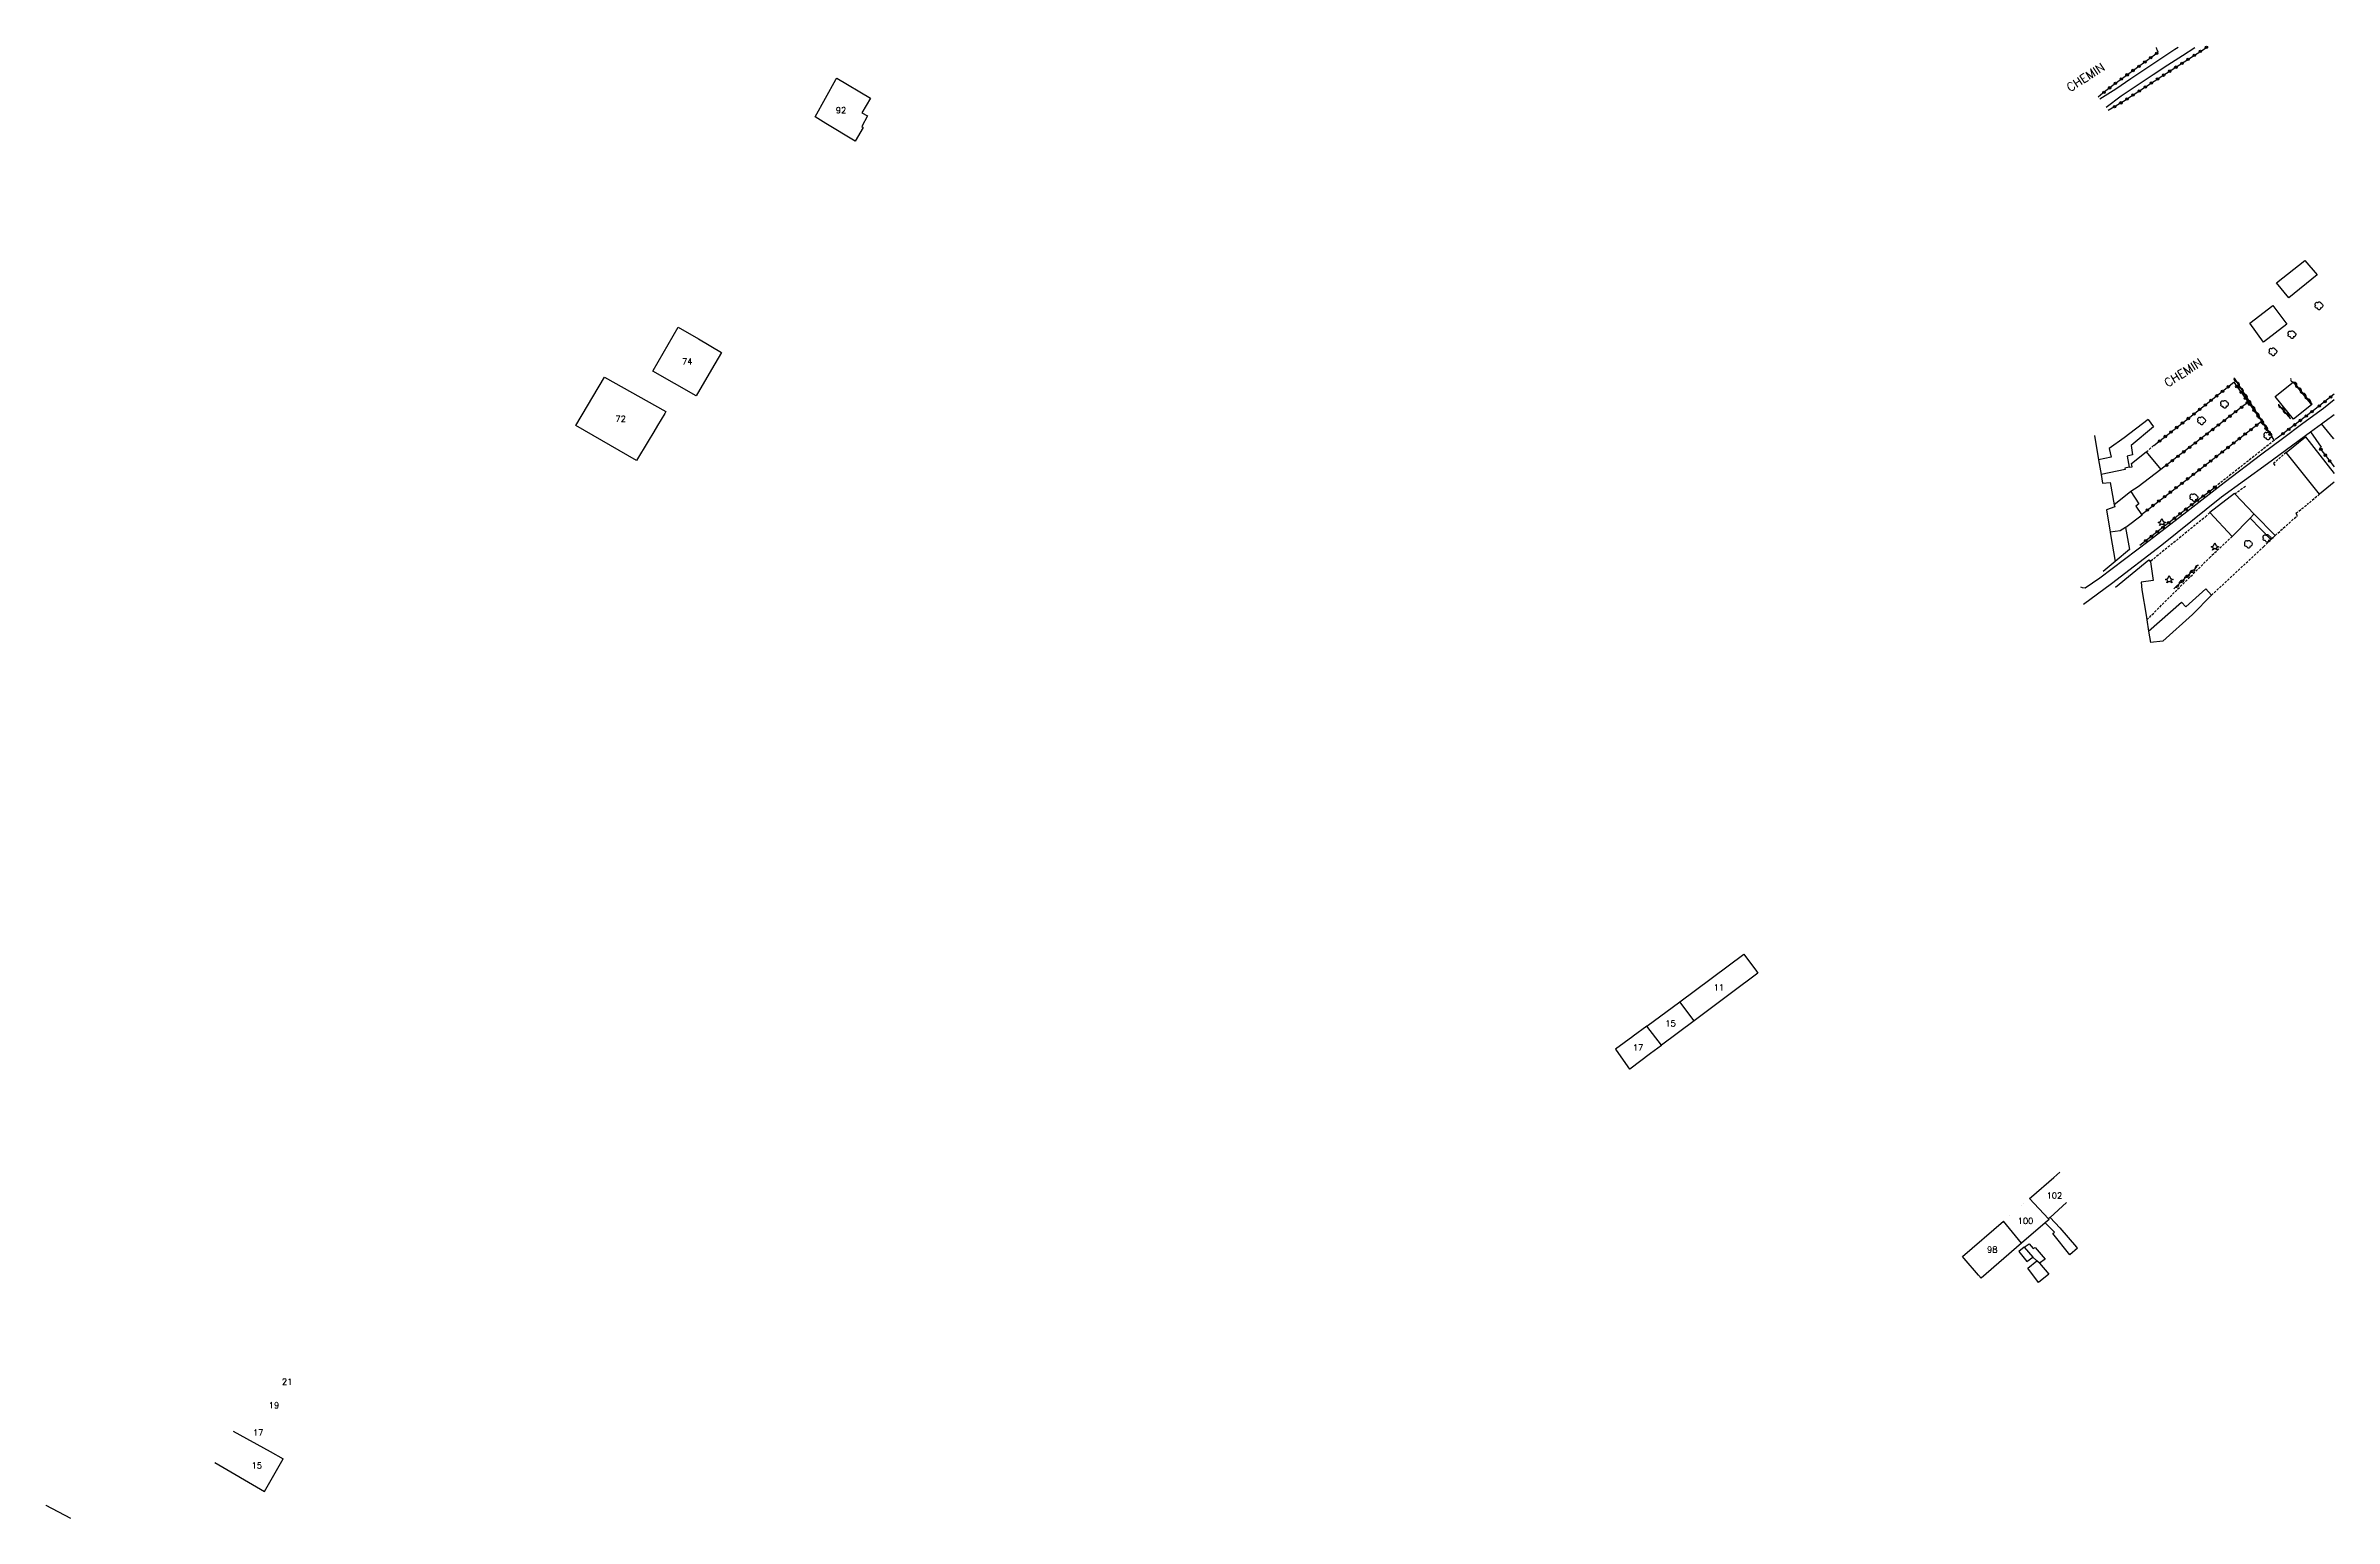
# Model space of a CAD drawing. Header units: millimetres. Extents: x 80000 to 81000, y 145000 to 146000.
# Drawn here: x 80529 to 81000, y 145697.2 to 146000.3 of the extents above; entities that cross this region are included whole.
import ezdxf
from ezdxf.enums import TextEntityAlignment as Align

# ---------------------------------------------------------------- set-up
doc = ezdxf.new("R2010")
doc.units = ezdxf.units.MM
doc.linetypes.add('DASHED', pattern=[0.75, 0.5, -0.25])
doc.layers.get('0').update_dxf_attribs({"linetype": 'CONTINUOUS'})
for name, color, linetype in [('W0017', 7, 'CONTINUOUS'), ('W0071', 7, 'CONTINUOUS'), ('W0101', 7, 'CONTINUOUS'), ('W0104', 1, 'CONTINUOUS'), ('W0112', 1, 'DASHED'), ('W0211', 2, 'CONTINUOUS'), ('W0300', 7, 'CONTINUOUS'), ('W0303', 7, 'CONTINUOUS'), ('W0310', 3, 'CONTINUOUS'), ('W0322', 7, 'CONTINUOUS'), ('W0323', 7, 'CONTINUOUS'), ('W0989', 7, 'CONTINUOUS'), ('W0991', 7, 'CONTINUOUS'), ('W1102', 7, 'CONTINUOUS')]:
    doc.layers.add(name, color=color, linetype=linetype)
doc.styles.get("Standard").update_dxf_attribs({"font": 'romans.shx', "width": 0.85})

# ---------------------------------------------------------------- blocks, each defined once
blk = doc.blocks.new('T300')
for p, q in [((-0.8, 0.51), (-0.86, 0.34)), ((-0.86, 0.34), (-0.86, 0.17)), ((-0.86, 0.17), (-0.74, 0.06)), ((-0.69, 0.63), (-0.8, 0.51)), ((-0.8, -0.06), (-0.74, 0.06)), ((-0.74, 0.06), (-0.69, 0.11)), ((-0.57, 0.69), (-0.69, 0.63)), ((-0.46, 0.69), (-0.57, 0.69)), ((-0.29, 0.63), (-0.46, 0.69)), ((-0.29, 0.63), (-0.17, 0.74)), ((-0.23, 0.57), (-0.29, 0.63)), ((-0.17, 0.74), (-0.06, 0.8)), ((-0.06, 0.8), (0.06, 0.8)), ((0.06, 0.8), (0.23, 0.74)), ((0.23, 0.74), (0.34, 0.63)), ((0.34, 0.63), (0.4, 0.51)), ((0.46, 0.46), (0.34, 0.46)), ((0.4, 0.51), (0.4, 0.46)), ((0.57, 0.4), (0.46, 0.46)), ((0.57, 0.4), (0.69, 0.29)), ((0.69, 0.29), (0.74, 0.17)), ((0.74, 0.06), (0.69, -0.17)), ((0.74, 0.17), (0.74, 0.06)), ((-0.8, -0.17), (-0.8, -0.06)), ((-0.8, -0.23), (-0.8, -0.17)), ((-0.74, -0.34), (-0.8, -0.23)), ((-0.69, -0.4), (-0.74, -0.34)), ((-0.51, -0.46), (-0.69, -0.4)), ((-0.4, -0.46), (-0.51, -0.46)), ((-0.4, -0.46), (-0.34, -0.46)), ((-0.34, -0.46), (-0.34, -0.4)), ((-0.34, -0.51), (-0.34, -0.46)), ((-0.29, -0.63), (-0.34, -0.51)), ((-0.17, -0.74), (-0.29, -0.63)), ((-0.06, -0.8), (-0.17, -0.74)), ((0.06, -0.8), (-0.06, -0.8)), ((0.17, -0.74), (0.06, -0.8)), ((0.23, -0.69), (0.17, -0.74)), ((0.29, -0.46), (0.23, -0.46)), ((0.29, -0.63), (0.23, -0.69)), ((0.46, -0.4), (0.29, -0.46)), ((0.34, -0.51), (0.29, -0.63)), ((0.34, -0.51), (0.34, -0.46)), ((0.57, -0.34), (0.46, -0.4)), ((0.63, -0.29), (0.57, -0.34)), ((0.69, -0.17), (0.63, -0.29))]:
    blk.add_line(p, q)
blk = doc.blocks.new('T303')
for p, q in [((-0.77, 0), (-0.28, 0.21)), ((-0.28, -0.21), (-0.77, 0)), ((-0.28, 0.21), (0, 0.83)), ((0, 0.83), (0.28, 0.21)), ((0.28, 0.21), (0.83, 0)), ((0.83, 0), (0.28, -0.21)), ((-0.49, -0.63), (-0.28, -0.21)), ((0, -0.35), (-0.49, -0.63)), ((0.56, -0.63), (0, -0.35)), ((0.28, -0.21), (0.56, -0.63))]:
    blk.add_line(p, q)
blk = doc.blocks.new('t323o')
at = {"color": 0, "linetype": 'Continuous'}
for radius in [0.25, 0.15]:
    blk.add_circle((0, 0), radius, dxfattribs=at)
blk = doc.blocks.new('t322o')
at = {"color": 0, "linetype": 'Continuous'}
for radius in [0.25, 0.15]:
    blk.add_circle((0, 0), radius, dxfattribs=at)
blk = doc.blocks.new('t310o')
at = {"color": 0, "linetype": 'Continuous'}
for centre, start, end in [((-0.5, 0.38), 216.8699, 323.1304), ((0.5, -0.37), 36.8699, 143.1303)]:
    blk.add_arc(centre, 0.625, start, end, dxfattribs=at)

msp = doc.modelspace()

# ---------------------------------------------------------------- linework, layer by layer
at = {"layer": 'W0017'}
for points in [[(80995.11, 145920.84), (80997.32, 145917.71)], [(80999.82, 145919.45), (80997.36, 145922.5)]]:
    msp.add_lwpolyline(points, dxfattribs=at)
at = {"layer": 'W0071'}
for points in [[(80967.85, 146000), (80967.2, 145999.56), (80964.28, 145997.6), (80961.19, 145995.55), (80958.1, 145993.49), (80955.04, 145991.39), (80951.77, 145989.3)], [(80953.04, 145987.67), (80956.15, 145990.05), (80959.45, 145992.24), (80962.76, 145994.42), (80965.77, 145996.39), (80968.8, 145998.35), (80971.33, 146000)], [(80997.79, 145925.67), (80993.56, 145922.54), (80989.32, 145919.41), (80985.1, 145916.26), (80977.35, 145910.34), (80969.64, 145904.36), (80961.93, 145898.38)], [(80986.29, 145914.34), (80995.11, 145920.84), (80997.36, 145922.5), (80998.94, 145923.67), (80999.14, 145923.81), (81000, 145924.45)], [(81000, 145927.42), (80997.79, 145925.67)], [(80948.42, 145885.39), (80954.16, 145889.66), (80964.52, 145897.61), (80976.78, 145907.48), (80986.29, 145914.34)], [(80961.93, 145898.38), (80951.77, 145890.72), (80948.75, 145888.69), (80948.17, 145888.72), (80947.81, 145888.88)]]:
    msp.add_lwpolyline(points, dxfattribs=at)
at = {"layer": 'W0101'}
for points in [[(80689.55, 145984.3), (80687.3, 145985.66), (80687.3, 145985.66), (80691.61, 145993.36), (80691.76, 145993.63), (80698.72, 145989.53), (80696.9, 145986.54)], [(80696.9, 145986.54), (80698.12, 145985.93), (80696.92, 145983.7)], [(80696.92, 145983.7), (80697.2, 145983.5), (80695.59, 145980.65)], [(80950.64, 145920.07), (80951.49, 145915.08)], [(80951.49, 145915.08), (80952, 145912.09), (80952.31, 145910.27)], [(80952.31, 145910.27), (80953.86, 145910.39), (80954.73, 145905.8), (80954.81, 145905.38), (80953.12, 145904.77)], [(80953.12, 145904.77), (80953.12, 145904.77), (80953.88, 145900.17), (80953.96, 145899.7)], [(80953.96, 145899.7), (80954.88, 145894.18), (80954.88, 145894.18), (80954.88, 145894.18), (80952.45, 145892.1), (80952.45, 145892.1)], [(80960.42, 145888.33), (80961.26, 145883.11)], [(80961.26, 145883.11), (80961.42, 145882.13), (80961.79, 145879.82), (80962.17, 145877.47)], [(80865.28, 145803.54), (80878.47, 145813.32), (80881.07, 145809.79), (80881.37, 145809.38), (80880.27, 145808.56), (80877.04, 145806.16), (80868.27, 145799.61)], [(80858.52, 145798.52), (80865.28, 145803.54)], [(80858.52, 145798.52), (80855.68, 145796.41), (80855.61, 145796.36), (80852.07, 145793.74), (80852.19, 145793.56), (80854.93, 145789.66), (80855.02, 145789.73), (80859.28, 145792.91), (80861.56, 145794.61)], [(80868.27, 145799.61), (80861.56, 145794.61)], [(80937.3, 145763.02), (80937.7, 145763.37), (80942.29, 145767.37), (80943.51, 145768.44)], [(80944.89, 145762.19), (80941.53, 145759.12), (80941.21, 145758.85)], [(80935.64, 145753.8), (80927.34, 145746.62), (80926.8, 145747.24), (80923.86, 145750.65), (80923.46, 145751.11), (80931.91, 145758.38)], [(80941.21, 145758.85), (80941.29, 145758.69), (80940.51, 145758.01), (80935.64, 145753.8)], [(80563.79, 145708.65), (80574.01, 145702.73), (80577.83, 145709.42)], [(80528.96, 145699.92), (80528.99, 145699.87), (80534.02, 145697.2)]]:
    msp.add_lwpolyline(points, dxfattribs=at)
for points in [[(80662.8, 145928.25), (80653.88, 145933.36), (80653.95, 145933.47), (80659.12, 145942.42), (80663.32, 145939.97), (80668.06, 145937.2), (80667.37, 145936.03), (80665.98, 145933.67)], [(80650.57, 145914.94), (80638.06, 145922.18), (80643.97, 145932.13), (80656.62, 145925.04), (80656.35, 145924.59), (80654.88, 145922.14), (80654.1, 145920.83), (80652.97, 145918.93)]]:
    msp.add_lwpolyline(points, close=True, dxfattribs=at)
at = {"layer": 'W0101', "const_width": 0.002}
msp.add_lwpolyline([(80931.91, 145758.38), (80937.3, 145763.02)], dxfattribs=at)
at = {"layer": 'W0104'}
for points in [[(80990.63, 145948.4), (80988.11, 145951.5), (80993.93, 145956.12), (80996.46, 145953.16)], [(80985.47, 145939.33), (80982.66, 145943.23), (80987.35, 145946.83), (80990.24, 145943.03)], [(80991.65, 145923.47), (80987.87, 145928.12), (80991.55, 145931.06), (80995.29, 145926.42)], [(80964.3, 145913.06), (80964.3, 145913.06), (80964.3, 145913.06)], [(80983.5, 145903.92), (80979.51, 145908.06), (80979.45, 145908.12), (80974.41, 145904.23), (80979.01, 145899.33), (80982.71, 145903.11), (80983.46, 145903.88)]]:
    msp.add_lwpolyline(points, close=True, dxfattribs=at)
for points in [[(80961.68, 145923.37), (80961.68, 145923.37), (80956.75, 145919.64), (80953.69, 145917.45), (80954.12, 145915.62), (80951.49, 145915.08)], [(80961.68, 145923.37), (80962.78, 145921.86), (80958.18, 145918.06), (80958.51, 145916.11), (80957.38, 145915.83), (80957.81, 145913.6), (80956.88, 145913.39), (80956.96, 145913.09), (80952, 145912.09)], [(80996.99, 145908.02), (80990.08, 145916.61), (80994.09, 145919.79), (81000, 145912.29)], [(80957.81, 145913.6), (80958.38, 145913.63), (80958.24, 145914.35), (80961.32, 145916.71), (80964.3, 145913.06)], [(80964.3, 145913.06), (80959.64, 145909.51), (80958.12, 145908.54), (80958.05, 145908.49), (80954.73, 145905.8)], [(81000, 145910.47), (80996.99, 145908.02)], [(80958.12, 145908.54), (80959.78, 145906.01), (80959.14, 145905.53), (80960.32, 145903.86), (80960.46, 145903.67), (80957.08, 145901.18), (80957.01, 145901.14)], [(80957.01, 145901.14), (80955.91, 145900.47), (80953.88, 145900.17)], [(80957.01, 145901.14), (80957.88, 145896.64), (80957.88, 145896.64), (80954.88, 145894.18)], [(80983.5, 145903.92), (80987.83, 145899.52), (80987.87, 145899.49), (80987.11, 145898.81), (80986.97, 145898.69), (80982.71, 145903.11)], [(80954.95, 145888.84), (80961.87, 145894.5), (80962.14, 145894.14), (80962.17, 145894.11), (80962.73, 145890.24), (80960.25, 145889.87), (80960.42, 145888.33)], [(80961.79, 145879.82), (80968.55, 145885.76), (80969.46, 145884.84), (80973.58, 145888.53), (80974.71, 145887.2), (80970.84, 145883.23), (80964.73, 145877.73), (80962.17, 145877.47)], [(80941.53, 145759.12), (80943.53, 145756.97), (80946.98, 145753.03), (80947.16, 145752.82), (80945.57, 145751.43), (80942.09, 145755.8), (80942.39, 145756.06), (80940.51, 145758.01)], [(80936.21, 145753), (80935.1, 145752.12), (80936.76, 145750.03), (80937.98, 145750.96)], [(80936.21, 145753), (80937.2, 145753.68), (80938.05, 145752.71), (80938.45, 145752.93), (80940.47, 145750.51), (80939.34, 145749.72)], [(80936.21, 145753), (80937.98, 145750.96)], [(80939.34, 145749.72), (80941.25, 145747.46), (80939.11, 145745.75), (80936.91, 145748.67), (80938.8, 145750.2)], [(80938.8, 145750.2), (80937.98, 145750.96)], [(80939.34, 145749.72), (80938.8, 145750.2)]]:
    msp.add_lwpolyline(points, dxfattribs=at)
at = {"layer": 'W0112'}
for points in [[(80988.26, 145919.56), (80987.63, 145919.07), (80975.54, 145909.55)], [(80961.32, 145916.71), (80962.86, 145918.05)], [(80990.08, 145916.61), (80987.49, 145914.33), (80987.81, 145913.89)], [(80974.71, 145887.2), (80985.42, 145897.18), (80987.11, 145898.81), (80987.84, 145899.52), (80992.43, 145903.59), (80992.1, 145904.08), (80994.45, 145905.87)], [(80979.51, 145908.06), (80981.82, 145909.76)], [(80996.99, 145908.02), (80994.45, 145905.87)], [(80974.41, 145904.23), (80973.72, 145903.55), (80962.14, 145894.14)], [(80979.01, 145899.33), (80974.54, 145895.12)], [(80961.42, 145882.13), (80967.23, 145887.93), (80967.23, 145887.93), (80974.54, 145895.12)]]:
    msp.add_lwpolyline(points, dxfattribs=at)
at = {"layer": 'W0211'}
msp.add_lwpolyline([(80963.76, 145999), (80963.61, 145999.32), (80963.46, 145999.65), (80963.39, 145999.98), (80963.39, 146000)], dxfattribs=at)
at = {"layer": 'W0310'}
for points in [[(80979.4, 145931.93), (80987.21, 145919.75)], [(80995.52, 145926.46), (80991.63, 145931.13)], [(80991.07, 145923.5), (80988.63, 145926.44)], [(80971.82, 145893.1), (80966.98, 145888.52)]]:
    msp.add_lwpolyline(points, dxfattribs=at)
at = {"layer": 'W0322'}
msp.add_lwpolyline([(80951.44, 145989.78), (80952.4, 145990.6), (80954.71, 145992.39), (80963.76, 145999)], dxfattribs=at)
at = {"layer": 'W0323'}
for points in [[(80953.48, 145987.06), (80956.65, 145988.9), (80964.54, 145994.06), (80973.74, 146000)], [(80962.86, 145918.05), (80969.95, 145923.59), (80979.34, 145931.04)], [(80979.34, 145931.04), (80982.3, 145926.98), (80982.36, 145926.89), (80985.05, 145923.03), (80987.63, 145919.07)], [(80982.3, 145926.98), (80964.3, 145913.07)], [(80995.74, 145925.23), (80988.26, 145919.56)], [(81000, 145928.58), (80995.74, 145925.23)], [(80960.32, 145903.86), (80970.3, 145911.54), (80985.05, 145923.03)], [(80999.82, 145919.45), (81000, 145919.55)], [(80997.04, 145917.49), (80997.32, 145917.71)], [(80997.04, 145917.49), (81000, 145913.67)], [(80960.02, 145897.51), (80970.42, 145905.68), (80975.54, 145909.55)]]:
    msp.add_lwpolyline(points, dxfattribs=at)
at = {"layer": 'W1102'}
for points in [[(80695.59, 145980.65), (80689.55, 145984.3)], [(80868.27, 145799.61), (80865.28, 145803.54)], [(80861.56, 145794.61), (80858.52, 145798.52)], [(80937.3, 145763.02), (80941.21, 145758.85)], [(80935.64, 145753.8), (80931.91, 145758.38)], [(80567.52, 145715.11), (80575.14, 145710.91), (80577.83, 145709.42)]]:
    msp.add_lwpolyline(points, dxfattribs=at)

# ---------------------------------------------------------------- block references
at = {"layer": 'W0300'}
for p in [(80996.89, 145946.78), (80991.34, 145940.84), (80987.44, 145937.32), (80977.46, 145926.5), (80972.73, 145923.11), (80986.38, 145919.99), (80971.17, 145907.3), (80982.37, 145897.71), (80986.18, 145898.91)]:
    msp.add_blockref('T300', p, dxfattribs=at)
at = {"layer": 'W0303'}
for p in [(80964.54, 145902.2), (80975.43, 145897.15), (80966.05, 145890.42)]:
    msp.add_blockref('T303', p, dxfattribs=at)
at = {"layer": 'W0310'}
for p, rotation in [((80979.92, 145931.12), 302.6652724479616), ((80980.73, 145929.86), 302.6652724479616), ((80981.54, 145928.59), 302.6652724479616), ((80991.68, 145931.06), 129.8465595024378), ((80992.64, 145929.91), 129.8465595024378), ((80993.6, 145928.76), 129.8465595024378), ((80982.35, 145927.33), 302.6652724479616), ((80983.16, 145926.07), 302.6652724479616), ((80983.97, 145924.8), 302.6652724479616), ((80984.78, 145923.54), 302.6652724479616), ((80989.16, 145925.8), 129.7288622591045), ((80990.12, 145924.65), 129.7288622591045), ((80994.56, 145927.61), 129.8465595024378), ((80985.59, 145922.28), 302.6652724479616), ((80986.4, 145921.02), 302.6652724479616), ((80969.16, 145890.58), 223.3408620132153), ((80970.25, 145891.61), 223.3408620132153), ((80971.34, 145892.64), 223.3408620132153), ((80968.07, 145889.55), 223.3408620132153)]:
    msp.add_blockref('t310o', p, dxfattribs=dict(at, rotation=rotation))
at = {"layer": 'W0322'}
for p, rotation in [((80958.6, 145995.23), 36.1386541958337), ((80959.81, 145996.11), 36.1386541958337), ((80961.02, 145997), 36.1386541958337), ((80962.23, 145997.88), 36.1386541958337), ((80963.44, 145998.77), 36.1386541958337), ((80952.59, 145990.74), 37.80279245121165), ((80953.77, 145991.66), 37.80279245121165), ((80954.96, 145992.57), 36.1386541958337), ((80956.17, 145993.46), 36.1386541958337), ((80957.38, 145994.34), 36.1386541958337)]:
    msp.add_blockref('t322o', p, dxfattribs=dict(at, rotation=rotation))
at = {"layer": 'W0323'}
for p, rotation in [((80972.44, 145999.16), 32.86570634649935), ((80973.7, 145999.98), 32.86570634649935), ((80966.14, 145995.09), 32.86570634649935), ((80967.4, 145995.91), 32.86570634649935), ((80968.66, 145996.72), 32.86570634649935), ((80969.92, 145997.54), 32.86570634649935), ((80971.18, 145998.35), 32.86570634649935), ((80958.6, 145990.18), 33.15758480303435), ((80959.86, 145991), 33.15758480303435), ((80961.12, 145991.82), 33.15758480303435), ((80962.37, 145992.64), 33.15758480303435), ((80963.63, 145993.46), 33.15758480303435), ((80964.88, 145994.28), 32.86570634649935), ((80954.78, 145987.81), 30.20422522692385), ((80956.08, 145988.57), 30.20422522692385), ((80957.35, 145989.36), 33.15758480303435), ((80977, 145929.18), 38.40435866910583), ((80978.18, 145930.12), 38.40435866910583), ((80979.96, 145930.18), 306.1581854399939), ((80980.85, 145928.97), 306.1581854399939), ((80971.12, 145924.52), 38.40435866910583), ((80972.3, 145925.46), 38.40435866910583), ((80973.47, 145926.39), 38.40435866910583), ((80974.65, 145927.32), 38.40435866910583), ((80975.82, 145928.25), 38.40435866910583), ((80978.54, 145924.07), 217.7055634567151), ((80979.73, 145924.99), 217.7055634567151), ((80980.92, 145925.91), 217.7055634567151), ((80981.73, 145927.75), 306.1581854399939), ((80982.1, 145926.83), 217.7055634567151), ((80982.61, 145926.54), 304.8266591229988), ((80983.47, 145925.31), 304.8266591229988), ((80984.32, 145924.08), 304.8266591229988), ((80994.24, 145924.09), 217.1350295477106), ((80995.44, 145925), 217.1350295477106), ((80996.92, 145926.15), 218.1991381718901), ((80998.1, 145927.08), 218.1991381718901), ((80999.27, 145928.01), 218.1991381718901), ((80965.22, 145919.89), 38.05641363217144), ((80966.4, 145920.82), 38.05641363217144), ((80967.59, 145921.74), 38.05641363217144), ((80968.77, 145922.67), 38.05641363217144), ((80969.95, 145923.59), 38.05641363217144), ((80972.61, 145919.49), 217.7055634567151), ((80973.8, 145920.41), 217.7055634567151), ((80974.98, 145921.32), 217.7055634567151), ((80976.17, 145922.24), 217.7055634567151), ((80977.36, 145923.16), 217.7055634567151), ((80980.49, 145919.47), 37.91852065225122), ((80981.67, 145920.39), 37.91852065225122), ((80982.85, 145921.31), 37.91852065225122), ((80984.04, 145922.23), 37.91852065225122), ((80985.18, 145922.84), 303.0945547074301), ((80985.99, 145921.58), 303.0945547074301), ((80986.81, 145920.33), 303.0945547074301), ((80989.46, 145920.47), 217.1350295477106), ((80990.65, 145921.38), 217.1350295477106), ((80991.85, 145922.28), 217.1350295477106), ((80993.04, 145923.19), 217.1350295477106), ((80964.04, 145918.97), 38.05641363217144), ((80966.68, 145914.9), 217.7055634567151), ((80967.86, 145915.82), 217.7055634567151), ((80969.05, 145916.74), 217.7055634567151), ((80970.24, 145917.65), 217.7055634567151), ((80971.42, 145918.57), 217.7055634567151), ((80974.57, 145914.86), 37.91852065225122), ((80975.75, 145915.78), 37.91852065225122), ((80976.94, 145916.7), 37.91852065225122), ((80978.12, 145917.62), 37.91852065225122), ((80979.3, 145918.55), 37.91852065225122), ((80997.24, 145917.23), 307.7724722647893), ((80998.16, 145916.04), 307.7724722647893), ((80999.08, 145914.86), 307.7724722647893), ((80965.49, 145913.98), 217.7055634567151), ((80968.64, 145910.26), 37.53058497582297), ((80969.83, 145911.18), 37.53058497582297), ((80971.02, 145912.09), 37.91852065225122), ((80972.2, 145913.02), 37.91852065225122), ((80973.39, 145913.94), 37.91852065225122), ((80962.7, 145905.69), 37.53058497582297), ((80963.89, 145906.61), 37.53058497582297), ((80965.08, 145907.52), 37.53058497582297), ((80966.26, 145908.43), 37.53058497582297), ((80967.45, 145909.35), 37.53058497582297), ((80969.45, 145904.92), 38.1606320985319), ((80970.64, 145905.84), 37.09492199280085), ((80971.83, 145906.75), 37.09492199280085), ((80973.03, 145907.65), 37.09492199280085), ((80974.23, 145908.56), 37.09492199280085), ((80975.42, 145909.46), 37.09492199280085), ((80961.51, 145904.78), 37.53058497582297), ((80963.56, 145900.29), 38.1606320985319), ((80964.74, 145901.21), 38.1606320985319), ((80965.92, 145902.14), 38.1606320985319), ((80967.1, 145903.07), 38.1606320985319), ((80968.27, 145903.99), 38.1606320985319), ((80961.2, 145898.43), 38.1606320985319), ((80962.38, 145899.36), 38.1606320985319)]:
    msp.add_blockref('t323o', p, dxfattribs=dict(at, rotation=rotation))

# ---------------------------------------------------------------- texts
at = {"layer": 'W0989'}
for p in [(80948.82, 145993.84), (80968.9, 145933.03)]:
    msp.add_text('CHEMIN', height=1.75, rotation=32.5656, dxfattribs=at).set_placement(p, align=Align.MIDDLE_CENTER)
at = {"layer": 'W0991'}
for s, p in [('92', (80692.64, 145987.05)), ('74', (80660.99, 145935.34)), ('72', (80647.29, 145923.53)), ('11', (80873.34, 145806.47)), ('15', (80863.4, 145799.07)), ('17', (80856.71, 145794.09)), ('102', (80942.4, 145763.63)), ('100', (80936.46, 145758.41)), ('98', (80929.61, 145752.5)), ('21', (80578.64, 145725.31)), ('19', (80575.93, 145720.46)), ('17', (80572.68, 145714.83)), ('15', (80572.39, 145708.06))]:
    msp.add_text(s, height=1.25, dxfattribs=at).set_placement(p, align=Align.MIDDLE_CENTER)

doc.saveas('drawing.dxf')
